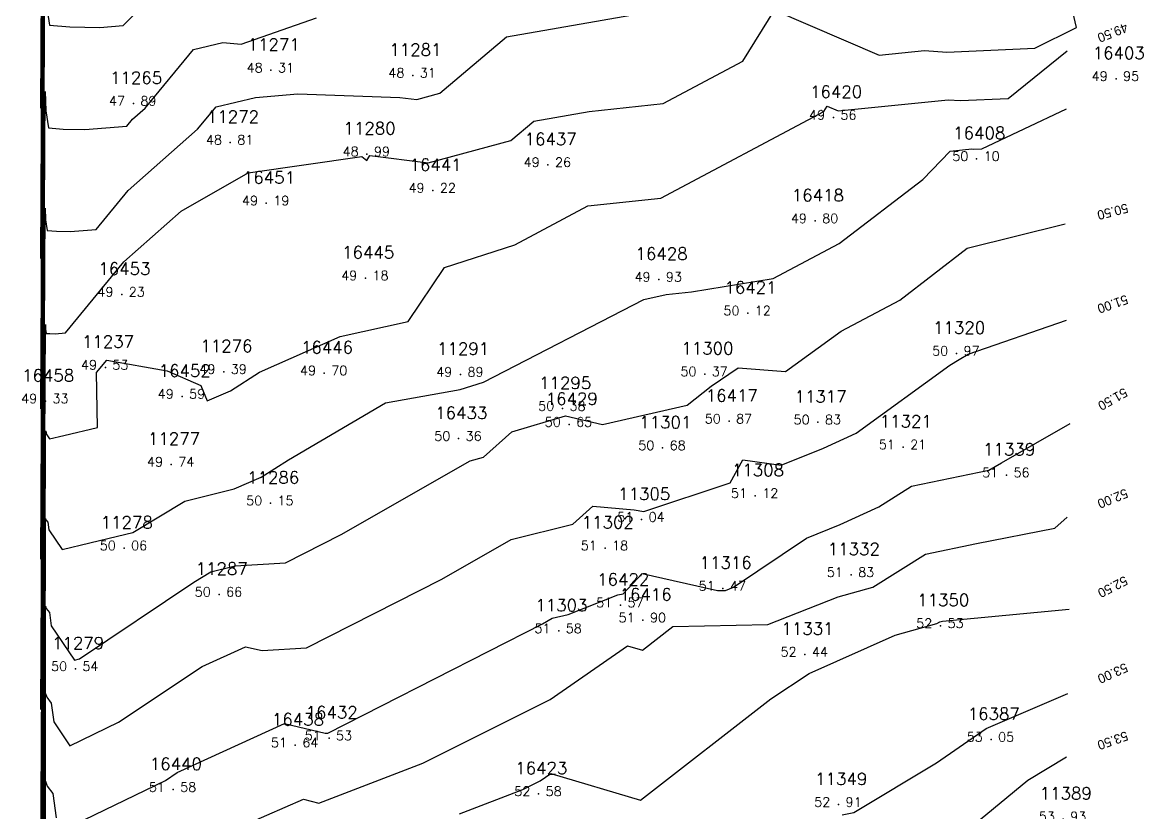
# Model space of a CAD drawing. Header units: millimetres. Extents: x 1412565 to 1412813, y 4931476 to 4931699.
# Drawn here: x 1412564.7 to 1412588.55, y 4931614.3 to 4931631.18 of the extents above; entities that cross this region are included whole.
import ezdxf
from ezdxf.enums import TextEntityAlignment as Align

# ---------------------------------------------------------------- set-up
doc = ezdxf.new("R2010")
doc.units = ezdxf.units.MM
for name, color, linetype in [('CIVIL', 50, 'Continuous'), ('CIVIL-DRAW', 80, 'Continuous'), ('CIVIL-NONAME', 130, 'Continuous'), ('CIVIL-TEXT', 240, 'Continuous'), ('CIVIL-Z', 50, 'Continuous'), ('Tcontours0', 7, 'Continuous'), ('Tcontours1', 7, 'Continuous'), ('Tcontours2', 7, 'Continuous')]:
    doc.layers.add(name, color=color, linetype=linetype)
doc.styles.add('CIVILCADMAIN', font='TXT.SHX')
doc.styles.add('MAVAT_HebTXT', font='hebtxt.shx')
doc.styles.get("Standard").update_dxf_attribs({"font": 'arial.ttf'})

# ---------------------------------------------------------------- blocks, each defined once
blk = doc.blocks.new('CIVIL-ZZ')
at = {"layer": 'CIVIL-DRAW'}
blk.add_point((0, 0), dxfattribs=at)
at = {"layer": 'CIVIL-NONAME'}
blk.add_attdef('NAME', text='', height=1.8, dxfattribs=at).set_placement((0, 2.1), align=Align.CENTER)
at = {"layer": 'CIVIL-TEXT', "flags": 8}
blk.add_attdef('TEXT', text='', height=2, dxfattribs=at).set_placement((0.2, -3.3), align=Align.CENTER)
at = {"layer": 'CIVIL-Z'}
blk.add_attdef('Z1', text='', height=1.6, dxfattribs=at).set_placement((-0.75, -0.225), align=Align.RIGHT)
blk.add_attdef('Z2', (0.75, -0.225), '', height=1.6, dxfattribs=at)

msp = doc.modelspace()

# ---------------------------------------------------------------- linework, layer by layer
at = {"layer": 'Tcontours0', "elevation": 50}
msp.add_lwpolyline([(1412565.087, 4931600.448), (1412565.185, 4931618.095), (1412565.189, 4931619.97), (1412565.191, 4931620.583), (1412565.2, 4931620.551), (1412565.238, 4931620.502), (1412565.261, 4931620.341), (1412565.544, 4931619.923), (1412566.732, 4931620.208), (1412567.059, 4931620.286), (1412568.168, 4931620.954), (1412569.224, 4931621.214), (1412569.803, 4931621.465), (1412570.383, 4931621.837), (1412572.455, 4931623.054), (1412574.051, 4931623.339), (1412574.549, 4931623.496), (1412577.98, 4931625.261), (1412578.456, 4931625.369), (1412579, 4931625.425), (1412580.74, 4931625.709), (1412582.156, 4931626.456), (1412583.94, 4931627.827), (1412584.523, 4931628.433), (1412584.989, 4931628.48), (1412585.032, 4931628.477), (1412585.203, 4931628.485), (1412587.013, 4931629.339)], dxfattribs=at)
at = {"layer": 'Tcontours1'}
for points, elevation in [([(1412565.091, 4931626.137), (1412565.166, 4931639.648), (1412565.207, 4931638.629), (1412565.345, 4931637.713), (1412565.81, 4931637.674), (1412566.086, 4931638.768), (1412567.08, 4931639.07), (1412569.119, 4931639.012), (1412570.043, 4931639.816), (1412572.788, 4931642.178)], 46), ([(1412565.09, 4931619.715), (1412565.173, 4931634.676), (1412565.202, 4931633.962), (1412565.299, 4931633.321), (1412565.849, 4931633.276), (1412566.562, 4931633.261), (1412566.897, 4931633.336), (1412568.12, 4931633.771), (1412568.743, 4931634.094), (1412571.44, 4931636.09), (1412573.263, 4931636.512), (1412575.284, 4931639.943), (1412575.439, 4931640.011), (1412575.497, 4931640.12), (1412575.595, 4931640.075), (1412575.69, 4931640.008), (1412579.225, 4931637.952), (1412581.193, 4931640.026), (1412583.399, 4931641.094), (1412586.957, 4931640.673)], 47), ([(1412565.088, 4931606.87), (1412565.188, 4931624.731), (1412565.192, 4931624.63), (1412565.205, 4931624.539), (1412565.283, 4931624.533), (1412565.4, 4931624.53), (1412565.621, 4931624.548), (1412566.863, 4931626.07), (1412568.09, 4931627.15), (1412569.525, 4931627.97), (1412571.953, 4931628.318), (1412572.058, 4931628.231), (1412572.121, 4931628.336), (1412573.366, 4931628.185), (1412575.139, 4931628.663), (1412575.628, 4931629.075), (1412576.812, 4931629.282), (1412578.392, 4931629.45), (1412580.097, 4931630.356), (1412580.773, 4931631.446), (1412583.008, 4931630.485), (1412583.975, 4931630.584), (1412584.455, 4931630.548), (1412586.333, 4931630.634), (1412587.223, 4931631.074), (1412587.098, 4931631.624)], 49), ([(1412565.089, 4931613.293), (1412565.181, 4931629.703), (1412565.197, 4931629.296), (1412565.252, 4931628.93), (1412565.566, 4931628.904), (1412566.035, 4931628.895), (1412566.926, 4931628.964), (1412567.049, 4931629.115), (1412567.318, 4931629.351), (1412568.353, 4931630.607), (1412568.984, 4931630.753), (1412569.372, 4931630.717), (1412570.984, 4931631.282)], 48), ([(1412565.179, 4931610.64), (1412565.188, 4931615.312), (1412565.193, 4931616.842), (1412565.216, 4931616.762), (1412565.309, 4931616.64), (1412565.367, 4931616.239), (1412565.714, 4931615.726), (1412566.754, 4931616.229), (1412568.538, 4931617.419), (1412569.466, 4931617.843), (1412569.818, 4931617.76), (1412570.77, 4931617.818), (1412573.662, 4931619.287), (1412575.143, 4931620.134), (1412576.463, 4931620.464), (1412576.888, 4931620.847), (1412577.771, 4931620.768), (1412577.98, 4931620.73), (1412579.82, 4931621.348), (1412580.091, 4931621.833), (1412580.914, 4931621.72), (1412581.821, 4931622.086), (1412582.514, 4931622.403), (1412584.518, 4931623.86), (1412584.714, 4931623.978), (1412584.913, 4931624.091), (1412587.008, 4931624.818)], 51), ([(1412569.529, 4931614.07), (1412570.702, 4931614.589), (1412571.032, 4931614.503), (1412573.255, 4931615.357), (1412575.979, 4931616.718), (1412577.632, 4931617.864), (1412577.952, 4931617.769), (1412578.601, 4931618.275), (1412580.626, 4931618.32), (1412582.134, 4931618.906), (1412582.874, 4931619.115), (1412583.999, 4931619.824), (1412585.09, 4931620.049), (1412586.762, 4931620.376), (1412587.027, 4931620.613)], 52), ([(1412582.215, 4931614.254), (1412582.469, 4931614.298), (1412584.236, 4931615.364), (1412585.296, 4931616.094), (1412587.041, 4931616.847)], 53)]:
    msp.add_lwpolyline(points, dxfattribs=dict(at, elevation=elevation))
at = {"layer": 'Tcontours2'}
for points, elevation in [([(1412565.091, 4931629.348), (1412565.163, 4931642.134), (1412565.21, 4931640.962), (1412565.369, 4931639.908), (1412565.395, 4931639.906), (1412565.41, 4931639.968), (1412565.467, 4931639.985), (1412565.717, 4931640.058), (1412567.289, 4931640.591), (1412570.306, 4931643.344)], 45.5), ([(1412565.09, 4931622.926), (1412565.17, 4931637.162), (1412565.204, 4931636.295), (1412565.322, 4931635.517), (1412565.991, 4931635.462), (1412566.202, 4931635.458), (1412566.975, 4931635.63), (1412568.37, 4931636.745), (1412568.681, 4931637.025), (1412570.53, 4931637.518), (1412572.092, 4931638.576), (1412572.594, 4931638.692), (1412573.151, 4931639.637), (1412574.6, 4931640.271), (1412575.138, 4931641.285), (1412576.051, 4931640.866), (1412576.942, 4931640.238), (1412578.885, 4931639.109), (1412582.549, 4931642.971), (1412582.916, 4931643.149), (1412583.895, 4931643.033), (1412586.95, 4931642.103)], 46.5), ([(1412565.089, 4931616.504), (1412565.177, 4931632.189), (1412565.199, 4931631.629), (1412565.275, 4931631.126), (1412565.708, 4931631.09), (1412566.353, 4931631.077), (1412566.853, 4931631.116), (1412567.57, 4931631.85), (1412568.152, 4931631.736), (1412568.499, 4931631.859), (1412570.196, 4931632.738), (1412571.378, 4931633.612), (1412572.294, 4931634.029), (1412573.196, 4931634.222), (1412573.608, 4931634.7), (1412574.702, 4931634.666), (1412575.088, 4931635.098), (1412576.502, 4931637.209), (1412578.992, 4931637.128), (1412579.566, 4931636.795), (1412579.837, 4931637.081), (1412583.881, 4931639.038), (1412586.951, 4931638.563)], 47.5), ([(1412565.088, 4931610.081), (1412565.184, 4931627.217), (1412565.194, 4931626.963), (1412565.229, 4931626.735), (1412565.425, 4931626.719), (1412565.718, 4931626.712), (1412566.274, 4931626.756), (1412566.956, 4931627.593), (1412568.442, 4931628.9), (1412568.839, 4931629.381), (1412569.679, 4931629.575), (1412570.583, 4931629.66), (1412572.766, 4931629.581), (1412573.13, 4931629.536), (1412573.618, 4931629.668), (1412575.046, 4931630.873), (1412578.192, 4931631.423)], 48.5), ([(1412565.087, 4931603.659), (1412565.189, 4931621.823), (1412565.19, 4931622.298), (1412565.19, 4931622.454), (1412565.193, 4931622.446), (1412565.202, 4931622.433), (1412565.208, 4931622.393), (1412565.28, 4931622.286), (1412565.581, 4931622.359), (1412566.305, 4931622.53), (1412566.278, 4931623.702), (1412566.505, 4931623.966), (1412567.788, 4931623.735), (1412568.51, 4931623.428), (1412568.648, 4931623.098), (1412569.145, 4931623.313), (1412569.763, 4931623.709), (1412571.488, 4931624.471), (1412572.945, 4931624.792), (1412573.717, 4931625.948), (1412575.218, 4931626.433), (1412576.779, 4931627.262), (1412578.343, 4931627.428), (1412581.823, 4931629.279), (1412581.895, 4931629.396), (1412582.135, 4931629.293), (1412584.482, 4931629.532), (1412584.744, 4931629.512), (1412585.768, 4931629.56), (1412587.023, 4931630.576)], 49.5), ([(1412565.086, 4931597.237), (1412565.182, 4931614.367), (1412565.189, 4931617.641), (1412565.192, 4931618.713), (1412565.208, 4931618.657), (1412565.274, 4931618.571), (1412565.314, 4931618.29), (1412565.809, 4931617.559), (1412565.917, 4931617.585), (1412568.359, 4931619.224), (1412568.723, 4931619.443), (1412569.245, 4931619.572), (1412570.317, 4931619.637), (1412571.508, 4931620.242), (1412574.266, 4931621.818), (1412574.554, 4931621.89), (1412575.159, 4931622.435), (1412576.302, 4931622.779), (1412577.096, 4931622.594), (1412578.903, 4931623.007), (1412579.415, 4931623.407), (1412579.997, 4931623.8), (1412581.003, 4931623.723), (1412582.194, 4931624.586), (1412583.447, 4931625.247), (1412584.892, 4931626.357), (1412586.983, 4931626.878)], 50.5), ([(1412565.588, 4931613.94), (1412567.759, 4931614.988), (1412568.005, 4931615.153), (1412570.297, 4931616.2), (1412571.169, 4931615.996), (1412571.223, 4931615.999), (1412575.815, 4931618.333), (1412576.02, 4931618.45), (1412576.358, 4931618.534), (1412577.421, 4931618.949), (1412577.539, 4931618.972), (1412577.946, 4931619.41), (1412579.551, 4931619.043), (1412579.724, 4931619.046), (1412579.898, 4931619.114), (1412581.457, 4931620.165), (1412582.176, 4931620.456), (1412583.001, 4931620.833), (1412583.696, 4931621.271), (1412585.351, 4931621.613), (1412585.621, 4931621.774), (1412587.088, 4931622.611)], 51.5), ([(1412574.04, 4931614.272), (1412575.389, 4931614.791), (1412575.764, 4931614.978), (1412575.992, 4931615.136), (1412577.909, 4931614.564), (1412580.69, 4931616.73), (1412581.512, 4931617.27), (1412583.353, 4931618.087), (1412584.238, 4931618.337), (1412584.302, 4931618.377), (1412584.364, 4931618.39), (1412587.065, 4931618.643)], 52.5), ([(1412584.43, 4931613.546), (1412586.188, 4931614.991), (1412587.009, 4931615.489)], 53.5), ([(1412565.188, 4931612.984), (1412565.194, 4931614.972), (1412565.224, 4931614.867), (1412565.345, 4931614.709), (1412565.42, 4931614.188)], 51.5)]:
    msp.add_lwpolyline(points, dxfattribs=dict(at, elevation=elevation))

# ---------------------------------------------------------------- block references
at = {"layer": 'CIVIL'}
ref = msp.add_blockref('CIVIL-ZZ', (1412570.01, 4931630.16, 48.31), dxfattribs=dict(at, xscale=0.2, yscale=0.2))
ref.add_attrib('Z2', '31', (1412570.16, 4931630.115), dxfattribs={"layer": 'CIVIL-Z', "height": 0.2, "style": 'CIVILCADMAIN'})
ref.add_attrib('Z1', '48', (1412569.49, 4931630.115), dxfattribs={"layer": 'CIVIL-Z', "height": 0.2, "style": 'CIVILCADMAIN'})
ref.add_attrib('NAME', '11271', (1412569.51, 4931630.58), dxfattribs={"layer": 'CIVIL-NONAME', "height": 0.26, "style": 'CIVILCADMAIN'})
ref = msp.add_blockref('CIVIL-ZZ', (1412573.04, 4931630.05, 48.31), dxfattribs=dict(at, xscale=0.2, yscale=0.2))
ref.add_attrib('Z2', '31', (1412573.19, 4931630.005), dxfattribs={"layer": 'CIVIL-Z', "height": 0.2, "style": 'CIVILCADMAIN'})
ref.add_attrib('Z1', '48', (1412572.52, 4931630.005), dxfattribs={"layer": 'CIVIL-Z', "height": 0.2, "style": 'CIVILCADMAIN'})
ref.add_attrib('NAME', '11281', (1412572.54, 4931630.47), dxfattribs={"layer": 'CIVIL-NONAME', "height": 0.26, "style": 'CIVILCADMAIN'})
ref = msp.add_blockref('CIVIL-ZZ', (1412588.07, 4931629.98, 49.95), dxfattribs=dict(at, xscale=0.2, yscale=0.2))
ref.add_attrib('Z2', '95', (1412588.22, 4931629.935), dxfattribs={"layer": 'CIVIL-Z', "height": 0.2, "style": 'CIVILCADMAIN'})
ref.add_attrib('Z1', '49', (1412587.55, 4931629.935), dxfattribs={"layer": 'CIVIL-Z', "height": 0.2, "style": 'CIVILCADMAIN'})
ref.add_attrib('NAME', '16403', (1412587.57, 4931630.4), dxfattribs={"layer": 'CIVIL-NONAME', "height": 0.26, "style": 'CIVILCADMAIN'})
ref = msp.add_blockref('CIVIL-ZZ', (1412567.07, 4931629.45, 47.89), dxfattribs=dict(at, xscale=0.2, yscale=0.2))
ref.add_attrib('Z2', '89', (1412567.22, 4931629.405), dxfattribs={"layer": 'CIVIL-Z', "height": 0.2, "style": 'CIVILCADMAIN'})
ref.add_attrib('Z1', '47', (1412566.55, 4931629.405), dxfattribs={"layer": 'CIVIL-Z', "height": 0.2, "style": 'CIVILCADMAIN'})
ref.add_attrib('NAME', '11265', (1412566.57, 4931629.87), dxfattribs={"layer": 'CIVIL-NONAME', "height": 0.26, "style": 'CIVILCADMAIN'})
ref = msp.add_blockref('CIVIL-ZZ', (1412582.03, 4931629.15, 49.56), dxfattribs=dict(at, xscale=0.2, yscale=0.2))
ref.add_attrib('Z2', '56', (1412582.18, 4931629.105), dxfattribs={"layer": 'CIVIL-Z', "height": 0.2, "style": 'CIVILCADMAIN'})
ref.add_attrib('Z1', '49', (1412581.51, 4931629.105), dxfattribs={"layer": 'CIVIL-Z', "height": 0.2, "style": 'CIVILCADMAIN'})
ref.add_attrib('NAME', '16420', (1412581.53, 4931629.57), dxfattribs={"layer": 'CIVIL-NONAME', "height": 0.26, "style": 'CIVILCADMAIN'})
ref = msp.add_blockref('CIVIL-ZZ', (1412569.14, 4931628.62, 48.81), dxfattribs=dict(at, xscale=0.2, yscale=0.2))
ref.add_attrib('Z2', '81', (1412569.29, 4931628.575), dxfattribs={"layer": 'CIVIL-Z', "height": 0.2, "style": 'CIVILCADMAIN'})
ref.add_attrib('Z1', '48', (1412568.62, 4931628.575), dxfattribs={"layer": 'CIVIL-Z', "height": 0.2, "style": 'CIVILCADMAIN'})
ref.add_attrib('NAME', '11272', (1412568.64, 4931629.04), dxfattribs={"layer": 'CIVIL-NONAME', "height": 0.26, "style": 'CIVILCADMAIN'})
ref = msp.add_blockref('CIVIL-ZZ', (1412572.06, 4931628.37, 48.99), dxfattribs=dict(at, xscale=0.2, yscale=0.2))
ref.add_attrib('Z2', '99', (1412572.21, 4931628.325), dxfattribs={"layer": 'CIVIL-Z', "height": 0.2, "style": 'CIVILCADMAIN'})
ref.add_attrib('Z1', '48', (1412571.54, 4931628.325), dxfattribs={"layer": 'CIVIL-Z', "height": 0.2, "style": 'CIVILCADMAIN'})
ref.add_attrib('NAME', '11280', (1412571.56, 4931628.79), dxfattribs={"layer": 'CIVIL-NONAME', "height": 0.26, "style": 'CIVILCADMAIN'})
ref = msp.add_blockref('CIVIL-ZZ', (1412585.09, 4931628.27, 50.1), dxfattribs=dict(at, xscale=0.2, yscale=0.2))
ref.add_attrib('Z2', '10', (1412585.24, 4931628.225), dxfattribs={"layer": 'CIVIL-Z', "height": 0.2, "style": 'CIVILCADMAIN'})
ref.add_attrib('Z1', '50', (1412584.57, 4931628.225), dxfattribs={"layer": 'CIVIL-Z', "height": 0.2, "style": 'CIVILCADMAIN'})
ref.add_attrib('NAME', '16408', (1412584.59, 4931628.69), dxfattribs={"layer": 'CIVIL-NONAME', "height": 0.26, "style": 'CIVILCADMAIN'})
ref = msp.add_blockref('CIVIL-ZZ', (1412575.93, 4931628.14, 49.26), dxfattribs=dict(at, xscale=0.2, yscale=0.2))
ref.add_attrib('Z2', '26', (1412576.08, 4931628.095), dxfattribs={"layer": 'CIVIL-Z', "height": 0.2, "style": 'CIVILCADMAIN'})
ref.add_attrib('Z1', '49', (1412575.41, 4931628.095), dxfattribs={"layer": 'CIVIL-Z', "height": 0.2, "style": 'CIVILCADMAIN'})
ref.add_attrib('NAME', '16437', (1412575.43, 4931628.56), dxfattribs={"layer": 'CIVIL-NONAME', "height": 0.26, "style": 'CIVILCADMAIN'})
ref = msp.add_blockref('CIVIL-ZZ', (1412573.47, 4931627.59, 49.22), dxfattribs=dict(at, xscale=0.2, yscale=0.2))
ref.add_attrib('Z2', '22', (1412573.62, 4931627.545), dxfattribs={"layer": 'CIVIL-Z', "height": 0.2, "style": 'CIVILCADMAIN'})
ref.add_attrib('Z1', '49', (1412572.95, 4931627.545), dxfattribs={"layer": 'CIVIL-Z', "height": 0.2, "style": 'CIVILCADMAIN'})
ref.add_attrib('NAME', '16441', (1412572.97, 4931628.01), dxfattribs={"layer": 'CIVIL-NONAME', "height": 0.26, "style": 'CIVILCADMAIN'})
ref = msp.add_blockref('CIVIL-ZZ', (1412569.91, 4931627.32, 49.19), dxfattribs=dict(at, xscale=0.2, yscale=0.2))
ref.add_attrib('Z2', '19', (1412570.06, 4931627.275), dxfattribs={"layer": 'CIVIL-Z', "height": 0.2, "style": 'CIVILCADMAIN'})
ref.add_attrib('Z1', '49', (1412569.39, 4931627.275), dxfattribs={"layer": 'CIVIL-Z', "height": 0.2, "style": 'CIVILCADMAIN'})
ref.add_attrib('NAME', '16451', (1412569.41, 4931627.74), dxfattribs={"layer": 'CIVIL-NONAME', "height": 0.26, "style": 'CIVILCADMAIN'})
ref = msp.add_blockref('CIVIL-ZZ', (1412581.64, 4931626.94, 49.8), dxfattribs=dict(at, xscale=0.2, yscale=0.2))
ref.add_attrib('Z2', '80', (1412581.79, 4931626.895), dxfattribs={"layer": 'CIVIL-Z', "height": 0.2, "style": 'CIVILCADMAIN'})
ref.add_attrib('Z1', '49', (1412581.12, 4931626.895), dxfattribs={"layer": 'CIVIL-Z', "height": 0.2, "style": 'CIVILCADMAIN'})
ref.add_attrib('NAME', '16418', (1412581.14, 4931627.36), dxfattribs={"layer": 'CIVIL-NONAME', "height": 0.26, "style": 'CIVILCADMAIN'})
ref = msp.add_blockref('CIVIL-ZZ', (1412572.03, 4931625.72, 49.18), dxfattribs=dict(at, xscale=0.2, yscale=0.2))
ref.add_attrib('Z2', '18', (1412572.18, 4931625.675), dxfattribs={"layer": 'CIVIL-Z', "height": 0.2, "style": 'CIVILCADMAIN'})
ref.add_attrib('Z1', '49', (1412571.51, 4931625.675), dxfattribs={"layer": 'CIVIL-Z', "height": 0.2, "style": 'CIVILCADMAIN'})
ref.add_attrib('NAME', '16445', (1412571.53, 4931626.14), dxfattribs={"layer": 'CIVIL-NONAME', "height": 0.26, "style": 'CIVILCADMAIN'})
ref = msp.add_blockref('CIVIL-ZZ', (1412578.3, 4931625.69, 49.93), dxfattribs=dict(at, xscale=0.2, yscale=0.2))
ref.add_attrib('Z2', '93', (1412578.45, 4931625.645), dxfattribs={"layer": 'CIVIL-Z', "height": 0.2, "style": 'CIVILCADMAIN'})
ref.add_attrib('Z1', '49', (1412577.78, 4931625.645), dxfattribs={"layer": 'CIVIL-Z', "height": 0.2, "style": 'CIVILCADMAIN'})
ref.add_attrib('NAME', '16428', (1412577.8, 4931626.11), dxfattribs={"layer": 'CIVIL-NONAME', "height": 0.26, "style": 'CIVILCADMAIN'})
ref = msp.add_blockref('CIVIL-ZZ', (1412566.82, 4931625.37, 49.23), dxfattribs=dict(at, xscale=0.2, yscale=0.2))
ref.add_attrib('Z2', '23', (1412566.97, 4931625.325), dxfattribs={"layer": 'CIVIL-Z', "height": 0.2, "style": 'CIVILCADMAIN'})
ref.add_attrib('Z1', '49', (1412566.3, 4931625.325), dxfattribs={"layer": 'CIVIL-Z', "height": 0.2, "style": 'CIVILCADMAIN'})
ref.add_attrib('NAME', '16453', (1412566.32, 4931625.79), dxfattribs={"layer": 'CIVIL-NONAME', "height": 0.26, "style": 'CIVILCADMAIN'})
ref = msp.add_blockref('CIVIL-ZZ', (1412580.2, 4931624.97, 50.12), dxfattribs=dict(at, xscale=0.2, yscale=0.2))
ref.add_attrib('Z2', '12', (1412580.35, 4931624.925), dxfattribs={"layer": 'CIVIL-Z', "height": 0.2, "style": 'CIVILCADMAIN'})
ref.add_attrib('Z1', '50', (1412579.68, 4931624.925), dxfattribs={"layer": 'CIVIL-Z', "height": 0.2, "style": 'CIVILCADMAIN'})
ref.add_attrib('NAME', '16421', (1412579.7, 4931625.39), dxfattribs={"layer": 'CIVIL-NONAME', "height": 0.26, "style": 'CIVILCADMAIN'})
ref = msp.add_blockref('CIVIL-ZZ', (1412584.66, 4931624.11, 50.97), dxfattribs=dict(at, xscale=0.2, yscale=0.2))
ref.add_attrib('Z2', '97', (1412584.81, 4931624.065), dxfattribs={"layer": 'CIVIL-Z', "height": 0.2, "style": 'CIVILCADMAIN'})
ref.add_attrib('Z1', '50', (1412584.14, 4931624.065), dxfattribs={"layer": 'CIVIL-Z', "height": 0.2, "style": 'CIVILCADMAIN'})
ref.add_attrib('NAME', '11320', (1412584.16, 4931624.53), dxfattribs={"layer": 'CIVIL-NONAME', "height": 0.26, "style": 'CIVILCADMAIN'})
ref = msp.add_blockref('CIVIL-ZZ', (1412566.47, 4931623.81, 49.53), dxfattribs=dict(at, xscale=0.2, yscale=0.2))
ref.add_attrib('Z2', '53', (1412566.62, 4931623.765), dxfattribs={"layer": 'CIVIL-Z', "height": 0.2, "style": 'CIVILCADMAIN'})
ref.add_attrib('Z1', '49', (1412565.95, 4931623.765), dxfattribs={"layer": 'CIVIL-Z', "height": 0.2, "style": 'CIVILCADMAIN'})
ref.add_attrib('NAME', '11237', (1412565.97, 4931624.23), dxfattribs={"layer": 'CIVIL-NONAME', "height": 0.26, "style": 'CIVILCADMAIN'})
ref = msp.add_blockref('CIVIL-ZZ', (1412569, 4931623.72, 49.39), dxfattribs=dict(at, xscale=0.2, yscale=0.2))
ref.add_attrib('Z2', '39', (1412569.15, 4931623.675), dxfattribs={"layer": 'CIVIL-Z', "height": 0.2, "style": 'CIVILCADMAIN'})
ref.add_attrib('Z1', '49', (1412568.48, 4931623.675), dxfattribs={"layer": 'CIVIL-Z', "height": 0.2, "style": 'CIVILCADMAIN'})
ref.add_attrib('NAME', '11276', (1412568.5, 4931624.14), dxfattribs={"layer": 'CIVIL-NONAME', "height": 0.26, "style": 'CIVILCADMAIN'})
ref = msp.add_blockref('CIVIL-ZZ', (1412571.15, 4931623.69, 49.7), dxfattribs=dict(at, xscale=0.2, yscale=0.2))
ref.add_attrib('Z2', '70', (1412571.3, 4931623.645), dxfattribs={"layer": 'CIVIL-Z', "height": 0.2, "style": 'CIVILCADMAIN'})
ref.add_attrib('Z1', '49', (1412570.63, 4931623.645), dxfattribs={"layer": 'CIVIL-Z', "height": 0.2, "style": 'CIVILCADMAIN'})
ref.add_attrib('NAME', '16446', (1412570.65, 4931624.11), dxfattribs={"layer": 'CIVIL-NONAME', "height": 0.26, "style": 'CIVILCADMAIN'})
ref = msp.add_blockref('CIVIL-ZZ', (1412574.06, 4931623.66, 49.89), dxfattribs=dict(at, xscale=0.2, yscale=0.2))
ref.add_attrib('Z2', '89', (1412574.21, 4931623.615), dxfattribs={"layer": 'CIVIL-Z', "height": 0.2, "style": 'CIVILCADMAIN'})
ref.add_attrib('Z1', '49', (1412573.54, 4931623.615), dxfattribs={"layer": 'CIVIL-Z', "height": 0.2, "style": 'CIVILCADMAIN'})
ref.add_attrib('NAME', '11291', (1412573.56, 4931624.08), dxfattribs={"layer": 'CIVIL-NONAME', "height": 0.26, "style": 'CIVILCADMAIN'})
ref = msp.add_blockref('CIVIL-ZZ', (1412579.28, 4931623.67, 50.37), dxfattribs=dict(at, xscale=0.2, yscale=0.2))
ref.add_attrib('Z2', '37', (1412579.43, 4931623.625), dxfattribs={"layer": 'CIVIL-Z', "height": 0.2, "style": 'CIVILCADMAIN'})
ref.add_attrib('Z1', '50', (1412578.76, 4931623.625), dxfattribs={"layer": 'CIVIL-Z', "height": 0.2, "style": 'CIVILCADMAIN'})
ref.add_attrib('NAME', '11300', (1412578.78, 4931624.09), dxfattribs={"layer": 'CIVIL-NONAME', "height": 0.26, "style": 'CIVILCADMAIN'})
ref = msp.add_blockref('CIVIL-ZZ', (1412565.19, 4931623.09, 49.33), dxfattribs=dict(at, xscale=0.2, yscale=0.2))
ref.add_attrib('Z2', '33', (1412565.34, 4931623.045), dxfattribs={"layer": 'CIVIL-Z', "height": 0.2, "style": 'CIVILCADMAIN'})
ref.add_attrib('Z1', '49', (1412564.67, 4931623.045), dxfattribs={"layer": 'CIVIL-Z', "height": 0.2, "style": 'CIVILCADMAIN'})
ref.add_attrib('NAME', '16458', (1412564.69, 4931623.51), dxfattribs={"layer": 'CIVIL-NONAME', "height": 0.26, "style": 'CIVILCADMAIN'})
ref = msp.add_blockref('CIVIL-ZZ', (1412568.11, 4931623.19, 49.59), dxfattribs=dict(at, xscale=0.2, yscale=0.2))
ref.add_attrib('Z2', '59', (1412568.26, 4931623.145), dxfattribs={"layer": 'CIVIL-Z', "height": 0.2, "style": 'CIVILCADMAIN'})
ref.add_attrib('Z1', '49', (1412567.59, 4931623.145), dxfattribs={"layer": 'CIVIL-Z', "height": 0.2, "style": 'CIVILCADMAIN'})
ref.add_attrib('NAME', '16452', (1412567.61, 4931623.61), dxfattribs={"layer": 'CIVIL-NONAME', "height": 0.26, "style": 'CIVILCADMAIN'})
ref = msp.add_blockref('CIVIL-ZZ', (1412576.24, 4931622.93, 50.38), dxfattribs=dict(at, xscale=0.2, yscale=0.2))
ref.add_attrib('Z2', '38', (1412576.39, 4931622.885), dxfattribs={"layer": 'CIVIL-Z', "height": 0.2, "style": 'CIVILCADMAIN'})
ref.add_attrib('Z1', '50', (1412575.72, 4931622.885), dxfattribs={"layer": 'CIVIL-Z', "height": 0.2, "style": 'CIVILCADMAIN'})
ref.add_attrib('NAME', '11295', (1412575.74, 4931623.35), dxfattribs={"layer": 'CIVIL-NONAME', "height": 0.26, "style": 'CIVILCADMAIN'})
ref = msp.add_blockref('CIVIL-ZZ', (1412576.38, 4931622.59, 50.65), dxfattribs=dict(at, xscale=0.2, yscale=0.2))
ref.add_attrib('Z2', '65', (1412576.53, 4931622.545), dxfattribs={"layer": 'CIVIL-Z', "height": 0.2, "style": 'CIVILCADMAIN'})
ref.add_attrib('Z1', '50', (1412575.86, 4931622.545), dxfattribs={"layer": 'CIVIL-Z', "height": 0.2, "style": 'CIVILCADMAIN'})
ref.add_attrib('NAME', '16429', (1412575.88, 4931623.01), dxfattribs={"layer": 'CIVIL-NONAME', "height": 0.26, "style": 'CIVILCADMAIN'})
ref = msp.add_blockref('CIVIL-ZZ', (1412579.8, 4931622.66, 50.87), dxfattribs=dict(at, xscale=0.2, yscale=0.2))
ref.add_attrib('Z2', '87', (1412579.95, 4931622.615), dxfattribs={"layer": 'CIVIL-Z', "height": 0.2, "style": 'CIVILCADMAIN'})
ref.add_attrib('Z1', '50', (1412579.28, 4931622.615), dxfattribs={"layer": 'CIVIL-Z', "height": 0.2, "style": 'CIVILCADMAIN'})
ref.add_attrib('NAME', '16417', (1412579.3, 4931623.08), dxfattribs={"layer": 'CIVIL-NONAME', "height": 0.26, "style": 'CIVILCADMAIN'})
ref = msp.add_blockref('CIVIL-ZZ', (1412581.7, 4931622.64, 50.83), dxfattribs=dict(at, xscale=0.2, yscale=0.2))
ref.add_attrib('Z2', '83', (1412581.85, 4931622.595), dxfattribs={"layer": 'CIVIL-Z', "height": 0.2, "style": 'CIVILCADMAIN'})
ref.add_attrib('Z1', '50', (1412581.18, 4931622.595), dxfattribs={"layer": 'CIVIL-Z', "height": 0.2, "style": 'CIVILCADMAIN'})
ref.add_attrib('NAME', '11317', (1412581.2, 4931623.06), dxfattribs={"layer": 'CIVIL-NONAME', "height": 0.26, "style": 'CIVILCADMAIN'})
ref = msp.add_blockref('CIVIL-ZZ', (1412574.02, 4931622.29, 50.36), dxfattribs=dict(at, xscale=0.2, yscale=0.2))
ref.add_attrib('Z2', '36', (1412574.17, 4931622.245), dxfattribs={"layer": 'CIVIL-Z', "height": 0.2, "style": 'CIVILCADMAIN'})
ref.add_attrib('Z1', '50', (1412573.5, 4931622.245), dxfattribs={"layer": 'CIVIL-Z', "height": 0.2, "style": 'CIVILCADMAIN'})
ref.add_attrib('NAME', '16433', (1412573.52, 4931622.71), dxfattribs={"layer": 'CIVIL-NONAME', "height": 0.26, "style": 'CIVILCADMAIN'})
ref = msp.add_blockref('CIVIL-ZZ', (1412578.38, 4931622.09, 50.68), dxfattribs=dict(at, xscale=0.2, yscale=0.2))
ref.add_attrib('Z2', '68', (1412578.53, 4931622.045), dxfattribs={"layer": 'CIVIL-Z', "height": 0.2, "style": 'CIVILCADMAIN'})
ref.add_attrib('Z1', '50', (1412577.86, 4931622.045), dxfattribs={"layer": 'CIVIL-Z', "height": 0.2, "style": 'CIVILCADMAIN'})
ref.add_attrib('NAME', '11301', (1412577.88, 4931622.51), dxfattribs={"layer": 'CIVIL-NONAME', "height": 0.26, "style": 'CIVILCADMAIN'})
ref = msp.add_blockref('CIVIL-ZZ', (1412583.52, 4931622.11, 51.21), dxfattribs=dict(at, xscale=0.2, yscale=0.2))
ref.add_attrib('Z2', '21', (1412583.67, 4931622.065), dxfattribs={"layer": 'CIVIL-Z', "height": 0.2, "style": 'CIVILCADMAIN'})
ref.add_attrib('Z1', '51', (1412583, 4931622.065), dxfattribs={"layer": 'CIVIL-Z', "height": 0.2, "style": 'CIVILCADMAIN'})
ref.add_attrib('NAME', '11321', (1412583.02, 4931622.53), dxfattribs={"layer": 'CIVIL-NONAME', "height": 0.26, "style": 'CIVILCADMAIN'})
ref = msp.add_blockref('CIVIL-ZZ', (1412567.88, 4931621.74, 49.74), dxfattribs=dict(at, xscale=0.2, yscale=0.2))
ref.add_attrib('Z2', '74', (1412568.03, 4931621.695), dxfattribs={"layer": 'CIVIL-Z', "height": 0.2, "style": 'CIVILCADMAIN'})
ref.add_attrib('Z1', '49', (1412567.36, 4931621.695), dxfattribs={"layer": 'CIVIL-Z', "height": 0.2, "style": 'CIVILCADMAIN'})
ref.add_attrib('NAME', '11277', (1412567.38, 4931622.16), dxfattribs={"layer": 'CIVIL-NONAME', "height": 0.26, "style": 'CIVILCADMAIN'})
ref = msp.add_blockref('CIVIL-ZZ', (1412585.73, 4931621.51, 51.56), dxfattribs=dict(at, xscale=0.2, yscale=0.2))
ref.add_attrib('Z2', '56', (1412585.88, 4931621.465), dxfattribs={"layer": 'CIVIL-Z', "height": 0.2, "style": 'CIVILCADMAIN'})
ref.add_attrib('Z1', '51', (1412585.21, 4931621.465), dxfattribs={"layer": 'CIVIL-Z', "height": 0.2, "style": 'CIVILCADMAIN'})
ref.add_attrib('NAME', '11339', (1412585.23, 4931621.93), dxfattribs={"layer": 'CIVIL-NONAME', "height": 0.26, "style": 'CIVILCADMAIN'})
ref = msp.add_blockref('CIVIL-ZZ', (1412570, 4931620.91, 50.15), dxfattribs=dict(at, xscale=0.2, yscale=0.2))
ref.add_attrib('Z2', '15', (1412570.15, 4931620.865), dxfattribs={"layer": 'CIVIL-Z', "height": 0.2, "style": 'CIVILCADMAIN'})
ref.add_attrib('Z1', '50', (1412569.48, 4931620.865), dxfattribs={"layer": 'CIVIL-Z', "height": 0.2, "style": 'CIVILCADMAIN'})
ref.add_attrib('NAME', '11286', (1412569.5, 4931621.33), dxfattribs={"layer": 'CIVIL-NONAME', "height": 0.26, "style": 'CIVILCADMAIN'})
ref = msp.add_blockref('CIVIL-ZZ', (1412580.36, 4931621.07, 51.12), dxfattribs=dict(at, xscale=0.2, yscale=0.2))
ref.add_attrib('Z2', '12', (1412580.51, 4931621.025), dxfattribs={"layer": 'CIVIL-Z', "height": 0.2, "style": 'CIVILCADMAIN'})
ref.add_attrib('Z1', '51', (1412579.84, 4931621.025), dxfattribs={"layer": 'CIVIL-Z', "height": 0.2, "style": 'CIVILCADMAIN'})
ref.add_attrib('NAME', '11308', (1412579.86, 4931621.49), dxfattribs={"layer": 'CIVIL-NONAME', "height": 0.26, "style": 'CIVILCADMAIN'})
ref = msp.add_blockref('CIVIL-ZZ', (1412577.93, 4931620.56, 51.04), dxfattribs=dict(at, xscale=0.2, yscale=0.2))
ref.add_attrib('Z2', '04', (1412578.08, 4931620.515), dxfattribs={"layer": 'CIVIL-Z', "height": 0.2, "style": 'CIVILCADMAIN'})
ref.add_attrib('Z1', '51', (1412577.41, 4931620.515), dxfattribs={"layer": 'CIVIL-Z', "height": 0.2, "style": 'CIVILCADMAIN'})
ref.add_attrib('NAME', '11305', (1412577.43, 4931620.98), dxfattribs={"layer": 'CIVIL-NONAME', "height": 0.26, "style": 'CIVILCADMAIN'})
ref = msp.add_blockref('CIVIL-ZZ', (1412566.87, 4931619.95, 50.06), dxfattribs=dict(at, xscale=0.2, yscale=0.2))
ref.add_attrib('Z2', '06', (1412567.02, 4931619.905), dxfattribs={"layer": 'CIVIL-Z', "height": 0.2, "style": 'CIVILCADMAIN'})
ref.add_attrib('Z1', '50', (1412566.35, 4931619.905), dxfattribs={"layer": 'CIVIL-Z', "height": 0.2, "style": 'CIVILCADMAIN'})
ref.add_attrib('NAME', '11278', (1412566.37, 4931620.37), dxfattribs={"layer": 'CIVIL-NONAME', "height": 0.26, "style": 'CIVILCADMAIN'})
ref = msp.add_blockref('CIVIL-ZZ', (1412577.15, 4931619.95, 51.18), dxfattribs=dict(at, xscale=0.2, yscale=0.2))
ref.add_attrib('Z2', '18', (1412577.3, 4931619.905), dxfattribs={"layer": 'CIVIL-Z', "height": 0.2, "style": 'CIVILCADMAIN'})
ref.add_attrib('Z1', '51', (1412576.63, 4931619.905), dxfattribs={"layer": 'CIVIL-Z', "height": 0.2, "style": 'CIVILCADMAIN'})
ref.add_attrib('NAME', '11302', (1412576.65, 4931620.37), dxfattribs={"layer": 'CIVIL-NONAME', "height": 0.26, "style": 'CIVILCADMAIN'})
ref = msp.add_blockref('CIVIL-ZZ', (1412582.41, 4931619.38, 51.83), dxfattribs=dict(at, xscale=0.2, yscale=0.2))
ref.add_attrib('Z2', '83', (1412582.56, 4931619.335), dxfattribs={"layer": 'CIVIL-Z', "height": 0.2, "style": 'CIVILCADMAIN'})
ref.add_attrib('Z1', '51', (1412581.89, 4931619.335), dxfattribs={"layer": 'CIVIL-Z', "height": 0.2, "style": 'CIVILCADMAIN'})
ref.add_attrib('NAME', '11332', (1412581.91, 4931619.8), dxfattribs={"layer": 'CIVIL-NONAME', "height": 0.26, "style": 'CIVILCADMAIN'})
ref = msp.add_blockref('CIVIL-ZZ', (1412568.9, 4931618.96, 50.66), dxfattribs=dict(at, xscale=0.2, yscale=0.2))
ref.add_attrib('Z2', '66', (1412569.05, 4931618.915), dxfattribs={"layer": 'CIVIL-Z', "height": 0.2, "style": 'CIVILCADMAIN'})
ref.add_attrib('Z1', '50', (1412568.38, 4931618.915), dxfattribs={"layer": 'CIVIL-Z', "height": 0.2, "style": 'CIVILCADMAIN'})
ref.add_attrib('NAME', '11287', (1412568.4, 4931619.38), dxfattribs={"layer": 'CIVIL-NONAME', "height": 0.26, "style": 'CIVILCADMAIN'})
ref = msp.add_blockref('CIVIL-ZZ', (1412579.67, 4931619.09, 51.47), dxfattribs=dict(at, xscale=0.2, yscale=0.2))
ref.add_attrib('Z2', '47', (1412579.82, 4931619.045), dxfattribs={"layer": 'CIVIL-Z', "height": 0.2, "style": 'CIVILCADMAIN'})
ref.add_attrib('Z1', '51', (1412579.15, 4931619.045), dxfattribs={"layer": 'CIVIL-Z', "height": 0.2, "style": 'CIVILCADMAIN'})
ref.add_attrib('NAME', '11316', (1412579.17, 4931619.51), dxfattribs={"layer": 'CIVIL-NONAME', "height": 0.26, "style": 'CIVILCADMAIN'})
ref = msp.add_blockref('CIVIL-ZZ', (1412577.48, 4931618.73, 51.57), dxfattribs=dict(at, xscale=0.2, yscale=0.2))
ref.add_attrib('Z2', '57', (1412577.63, 4931618.685), dxfattribs={"layer": 'CIVIL-Z', "height": 0.2, "style": 'CIVILCADMAIN'})
ref.add_attrib('Z1', '51', (1412576.96, 4931618.685), dxfattribs={"layer": 'CIVIL-Z', "height": 0.2, "style": 'CIVILCADMAIN'})
ref.add_attrib('NAME', '16422', (1412576.98, 4931619.15), dxfattribs={"layer": 'CIVIL-NONAME', "height": 0.26, "style": 'CIVILCADMAIN'})
ref = msp.add_blockref('CIVIL-ZZ', (1412577.96, 4931618.41, 51.9), dxfattribs=dict(at, xscale=0.2, yscale=0.2))
ref.add_attrib('Z2', '90', (1412578.11, 4931618.365), dxfattribs={"layer": 'CIVIL-Z', "height": 0.2, "style": 'CIVILCADMAIN'})
ref.add_attrib('Z1', '51', (1412577.44, 4931618.365), dxfattribs={"layer": 'CIVIL-Z', "height": 0.2, "style": 'CIVILCADMAIN'})
ref.add_attrib('NAME', '16416', (1412577.46, 4931618.83), dxfattribs={"layer": 'CIVIL-NONAME', "height": 0.26, "style": 'CIVILCADMAIN'})
ref = msp.add_blockref('CIVIL-ZZ', (1412584.32, 4931618.29, 52.53), dxfattribs=dict(at, xscale=0.2, yscale=0.2))
ref.add_attrib('Z2', '53', (1412584.47, 4931618.245), dxfattribs={"layer": 'CIVIL-Z', "height": 0.2, "style": 'CIVILCADMAIN'})
ref.add_attrib('Z1', '52', (1412583.8, 4931618.245), dxfattribs={"layer": 'CIVIL-Z', "height": 0.2, "style": 'CIVILCADMAIN'})
ref.add_attrib('NAME', '11350', (1412583.82, 4931618.71), dxfattribs={"layer": 'CIVIL-NONAME', "height": 0.26, "style": 'CIVILCADMAIN'})
ref = msp.add_blockref('CIVIL-ZZ', (1412576.16, 4931618.18, 51.58), dxfattribs=dict(at, xscale=0.2, yscale=0.2))
ref.add_attrib('Z2', '58', (1412576.31, 4931618.135), dxfattribs={"layer": 'CIVIL-Z', "height": 0.2, "style": 'CIVILCADMAIN'})
ref.add_attrib('Z1', '51', (1412575.64, 4931618.135), dxfattribs={"layer": 'CIVIL-Z', "height": 0.2, "style": 'CIVILCADMAIN'})
ref.add_attrib('NAME', '11303', (1412575.66, 4931618.6), dxfattribs={"layer": 'CIVIL-NONAME', "height": 0.26, "style": 'CIVILCADMAIN'})
ref = msp.add_blockref('CIVIL-ZZ', (1412581.42, 4931617.68, 52.44), dxfattribs=dict(at, xscale=0.2, yscale=0.2))
ref.add_attrib('Z2', '44', (1412581.57, 4931617.635), dxfattribs={"layer": 'CIVIL-Z', "height": 0.2, "style": 'CIVILCADMAIN'})
ref.add_attrib('Z1', '52', (1412580.9, 4931617.635), dxfattribs={"layer": 'CIVIL-Z', "height": 0.2, "style": 'CIVILCADMAIN'})
ref.add_attrib('NAME', '11331', (1412580.92, 4931618.1), dxfattribs={"layer": 'CIVIL-NONAME', "height": 0.26, "style": 'CIVILCADMAIN'})
ref = msp.add_blockref('CIVIL-ZZ', (1412565.83, 4931617.37, 50.54), dxfattribs=dict(at, xscale=0.2, yscale=0.2))
ref.add_attrib('Z2', '54', (1412565.98, 4931617.325), dxfattribs={"layer": 'CIVIL-Z', "height": 0.2, "style": 'CIVILCADMAIN'})
ref.add_attrib('Z1', '50', (1412565.31, 4931617.325), dxfattribs={"layer": 'CIVIL-Z', "height": 0.2, "style": 'CIVILCADMAIN'})
ref.add_attrib('NAME', '11279', (1412565.33, 4931617.79), dxfattribs={"layer": 'CIVIL-NONAME', "height": 0.26, "style": 'CIVILCADMAIN'})
ref = msp.add_blockref('CIVIL-ZZ', (1412571.25, 4931615.89, 51.53), dxfattribs=dict(at, xscale=0.2, yscale=0.2))
ref.add_attrib('Z2', '53', (1412571.4, 4931615.845), dxfattribs={"layer": 'CIVIL-Z', "height": 0.2, "style": 'CIVILCADMAIN'})
ref.add_attrib('Z1', '51', (1412570.73, 4931615.845), dxfattribs={"layer": 'CIVIL-Z', "height": 0.2, "style": 'CIVILCADMAIN'})
ref.add_attrib('NAME', '16432', (1412570.75, 4931616.31), dxfattribs={"layer": 'CIVIL-NONAME', "height": 0.26, "style": 'CIVILCADMAIN'})
ref = msp.add_blockref('CIVIL-ZZ', (1412585.4, 4931615.86, 53.05), dxfattribs=dict(at, xscale=0.2, yscale=0.2))
ref.add_attrib('Z2', '05', (1412585.55, 4931615.815), dxfattribs={"layer": 'CIVIL-Z', "height": 0.2, "style": 'CIVILCADMAIN'})
ref.add_attrib('Z1', '53', (1412584.88, 4931615.815), dxfattribs={"layer": 'CIVIL-Z', "height": 0.2, "style": 'CIVILCADMAIN'})
ref.add_attrib('NAME', '16387', (1412584.9, 4931616.28), dxfattribs={"layer": 'CIVIL-NONAME', "height": 0.26, "style": 'CIVILCADMAIN'})
ref = msp.add_blockref('CIVIL-ZZ', (1412570.53, 4931615.74, 51.64), dxfattribs=dict(at, xscale=0.2, yscale=0.2))
ref.add_attrib('Z2', '64', (1412570.68, 4931615.695), dxfattribs={"layer": 'CIVIL-Z', "height": 0.2, "style": 'CIVILCADMAIN'})
ref.add_attrib('Z1', '51', (1412570.01, 4931615.695), dxfattribs={"layer": 'CIVIL-Z', "height": 0.2, "style": 'CIVILCADMAIN'})
ref.add_attrib('NAME', '16438', (1412570.03, 4931616.16), dxfattribs={"layer": 'CIVIL-NONAME', "height": 0.26, "style": 'CIVILCADMAIN'})
ref = msp.add_blockref('CIVIL-ZZ', (1412567.92, 4931614.79, 51.58), dxfattribs=dict(at, xscale=0.2, yscale=0.2))
ref.add_attrib('Z2', '58', (1412568.07, 4931614.745), dxfattribs={"layer": 'CIVIL-Z', "height": 0.2, "style": 'CIVILCADMAIN'})
ref.add_attrib('Z1', '51', (1412567.4, 4931614.745), dxfattribs={"layer": 'CIVIL-Z', "height": 0.2, "style": 'CIVILCADMAIN'})
ref.add_attrib('NAME', '16440', (1412567.42, 4931615.21), dxfattribs={"layer": 'CIVIL-NONAME', "height": 0.26, "style": 'CIVILCADMAIN'})
ref = msp.add_blockref('CIVIL-ZZ', (1412575.73, 4931614.7, 52.58), dxfattribs=dict(at, xscale=0.2, yscale=0.2))
ref.add_attrib('Z2', '58', (1412575.88, 4931614.655), dxfattribs={"layer": 'CIVIL-Z', "height": 0.2, "style": 'CIVILCADMAIN'})
ref.add_attrib('Z1', '52', (1412575.21, 4931614.655), dxfattribs={"layer": 'CIVIL-Z', "height": 0.2, "style": 'CIVILCADMAIN'})
ref.add_attrib('NAME', '16423', (1412575.23, 4931615.12), dxfattribs={"layer": 'CIVIL-NONAME', "height": 0.26, "style": 'CIVILCADMAIN'})
ref = msp.add_blockref('CIVIL-ZZ', (1412582.14, 4931614.47, 52.91), dxfattribs=dict(at, xscale=0.2, yscale=0.2))
ref.add_attrib('Z2', '91', (1412582.29, 4931614.425), dxfattribs={"layer": 'CIVIL-Z', "height": 0.2, "style": 'CIVILCADMAIN'})
ref.add_attrib('Z1', '52', (1412581.62, 4931614.425), dxfattribs={"layer": 'CIVIL-Z', "height": 0.2, "style": 'CIVILCADMAIN'})
ref.add_attrib('NAME', '11349', (1412581.64, 4931614.89), dxfattribs={"layer": 'CIVIL-NONAME', "height": 0.26, "style": 'CIVILCADMAIN'})
ref = msp.add_blockref('CIVIL-ZZ', (1412586.94, 4931614.16, 53.93), dxfattribs=dict(at, xscale=0.2, yscale=0.2))
ref.add_attrib('Z2', '93', (1412587.09, 4931614.115), dxfattribs={"layer": 'CIVIL-Z', "height": 0.2, "style": 'CIVILCADMAIN'})
ref.add_attrib('Z1', '53', (1412586.42, 4931614.115), dxfattribs={"layer": 'CIVIL-Z', "height": 0.2, "style": 'CIVILCADMAIN'})
ref.add_attrib('NAME', '11389', (1412586.44, 4931614.58), dxfattribs={"layer": 'CIVIL-NONAME', "height": 0.26, "style": 'CIVILCADMAIN'})

# ---------------------------------------------------------------- texts
at = {"layer": 'Tcontours1', "style": 'MAVAT_HebTXT'}
for s, rotation, p in [('51.00', 199.1338, (1412588, 4931625.162, 51)), ('52.00', 202.1094, (1412588, 4931621.008, 52)), ('53.00', 204.0481, (1412588, 4931617.275, 53))]:
    msp.add_text(s, height=0.2, rotation=rotation, dxfattribs=at).set_placement(p, align=Align.MIDDLE_CENTER)
at = {"layer": 'Tcontours2', "style": 'MAVAT_HebTXT'}
for s, rotation, p in [('49.50', 201.5604, (1412588, 4931630.962, 49.5)), ('50.50', 194.3704, (1412588, 4931627.138, 50.5)), ('51.50', 209.7032, (1412588, 4931623.131, 51.5)), ('52.50', 207.0582, (1412588, 4931619.121, 52.5)), ('53.50', 199.3309, (1412588, 4931615.837, 53.5))]:
    msp.add_text(s, height=0.2, rotation=rotation, dxfattribs=at).set_placement(p, align=Align.MIDDLE_CENTER)

doc.saveas('drawing.dxf')
